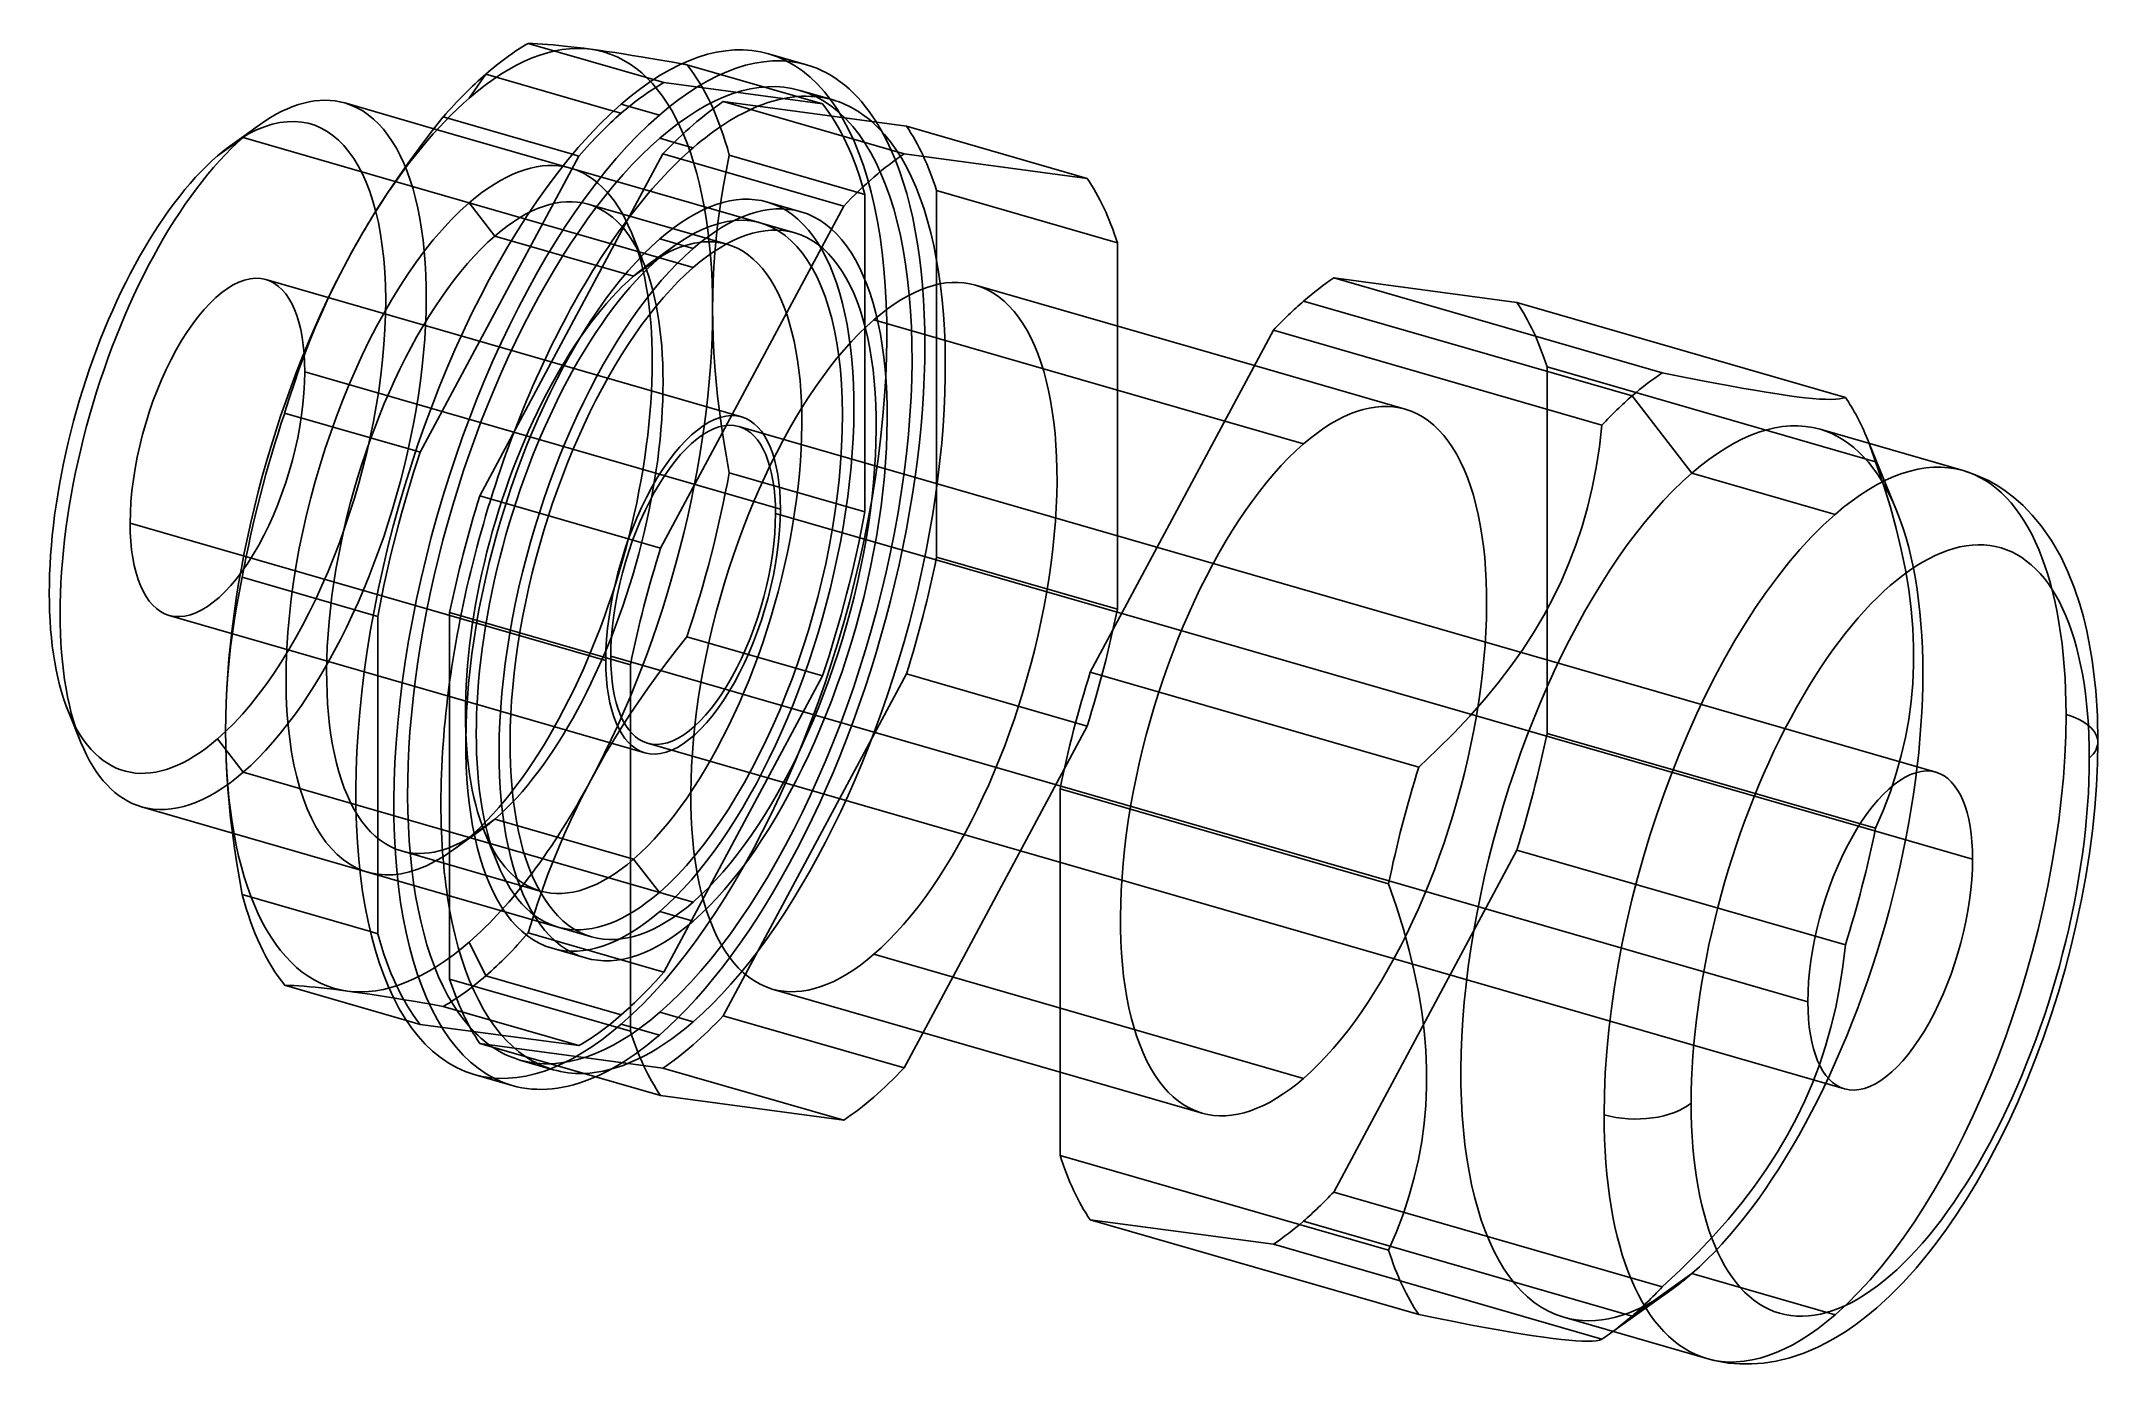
# Model space of a CAD drawing. Header units: millimetres. Extents: x -4.8 to 51.4, y -25.2 to 11.1.
import ezdxf

# ---------------------------------------------------------------- set-up
doc = ezdxf.new("R2010")
doc.units = ezdxf.units.MM
doc.layers.add('MAIN-1', color=7, linetype='Continuous')
doc.layers.add('MAIN-2', color=7, linetype='Continuous')

msp = doc.modelspace()

# ---------------------------------------------------------------- linework, layer by layer
at = {"layer": 'MAIN-1'}
for p, q in [((8.485, 11.03), (8.61, 11.025)), ((8.485, 11.03), (11.907, 10.042)), ((8.61, 11.025), (8.74, 11.019)), ((8.74, 11.019), (8.875, 11.011)), ((8.875, 11.011), (9.017, 11)), ((9.017, 11), (9.165, 10.988)), ((9.165, 10.988), (9.319, 10.974)), ((9.319, 10.974), (9.48, 10.958)), ((9.48, 10.958), (9.648, 10.939)), ((9.648, 10.939), (9.823, 10.919)), ((9.823, 10.919), (10.006, 10.896)), ((10.006, 10.896), (10.197, 10.871)), ((10.197, 10.871), (10.406, 10.842)), ((10.406, 10.842), (10.623, 10.811)), ((10.623, 10.811), (10.848, 10.778)), ((10.848, 10.778), (11.081, 10.742)), ((11.081, 10.742), (11.324, 10.704)), ((11.324, 10.704), (11.575, 10.663)), ((15.051, 10.747), (16.09, 10.447)), ((10.816, 9.184), (7.327, 10.191)), ((11.575, 10.663), (11.836, 10.62)), ((11.836, 10.62), (12.107, 10.574)), ((12.107, 10.574), (12.388, 10.525)), ((12.388, 10.525), (12.68, 10.474)), ((16.811, 9.485), (15.902, 9.747)), ((5.913, 8.701), (3.477, 9.405)), ((5.831, 8.596), (6.168, 9.023)), ((9.696, 8.005), (6.168, 9.023)), ((12.068, 9.074), (11.029, 9.374)), ((18.816, 8.769), (13.814, 9.44)), ((18.751, 8.015), (13.814, 9.44)), ((0, 7.957), (0.703, 8.457)), ((1.137, 8.8), (0.399, 8.272)), ((0.703, 8.457), (4.855, 7.259)), ((5.508, 8.172), (5.831, 8.596)), ((12.081, 8.442), (12.474, 8.329)), ((18.816, 8.769), (23.753, 7.344)), ((5.199, 7.75), (5.508, 8.172)), ((12.166, 8.012), (7.164, -1.321)), ((12.166, 8.012), (17.103, 6.587)), ((18.751, 8.015), (23.753, 7.344)), ((4.619, 6.908), (4.903, 7.329)), ((4.903, 7.329), (5.199, 7.75)), ((4.347, 6.486), (4.619, 6.908)), ((4.069, 6.032), (4.206, 6.259)), ((4.206, 6.259), (4.347, 6.486)), ((4.348, 6.487), (4.314, 6.433)), ((12.101, -2.746), (17.103, 6.587)), ((3.802, 5.574), (3.934, 5.804)), ((3.934, 5.804), (4.069, 6.032)), ((3.356, 4.747), (3.547, 5.112)), ((3.547, 5.112), (3.673, 5.344)), ((3.673, 5.344), (3.802, 5.574)), ((24.577, 5.586), (24.577, 3.314)), ((3.173, 4.381), (3.356, 4.747)), ((35.487, 3.957), (30.485, 4.627)), ((30.485, 4.627), (39.457, 2.037)), ((2.83, 3.643), (2.998, 4.013)), ((2.998, 4.013), (3.173, 4.381)), ((28.319, 2.233), (20.7, 4.433)), ((29.661, 3.995), (38.633, 1.405)), ((44.459, 1.367), (35.487, 3.957)), ((2.669, 3.271), (2.83, 3.643)), ((17.927, 3.485), (27.508, 0.719)), ((2.367, 2.514), (2.515, 2.894)), ((2.515, 2.894), (2.669, 3.271)), ((28.837, 3.2), (23.835, -6.134)), ((37.809, 0.61), (28.837, 3.2)), ((2.225, 2.128), (2.367, 2.514)), ((1.96, 1.341), (2.09, 1.738)), ((2.09, 1.738), (2.225, 2.128)), ((39.457, 2.037), (39.955, 1.937)), ((39.955, 1.937), (40.419, 1.846)), ((40.419, 1.846), (40.851, 1.763)), ((40.851, 1.763), (41.254, 1.688)), ((41.254, 1.688), (41.628, 1.62)), ((1.835, 0.938), (1.96, 1.341)), ((38.633, 1.405), (40.266, -0.699)), ((41.628, 1.62), (41.975, 1.56)), ((41.975, 1.56), (42.297, 1.507)), ((42.297, 1.507), (42.595, 1.46)), ((42.595, 1.46), (42.869, 1.42)), ((42.869, 1.42), (43.121, 1.386)), ((43.121, 1.386), (43.351, 1.359)), ((43.351, 1.359), (43.56, 1.337)), ((43.56, 1.337), (43.749, 1.322)), ((43.749, 1.322), (43.917, 1.314)), ((43.917, 1.314), (44.065, 1.311)), ((44.065, 1.311), (44.194, 1.315)), ((44.194, 1.315), (44.302, 1.326)), ((44.302, 1.326), (44.391, 1.343)), ((44.391, 1.343), (44.459, 1.367)), ((1.835, 0.938), (5.416, -0.096)), ((37.741, 0.019), (37.809, 0.61)), ((37.652, -0.55), (37.741, 0.019)), ((47.675, -0.632), (43.765, 0.496)), ((45.108, 0.109), (45.058, 0.229)), ((37.544, -1.102), (37.652, -0.55)), ((37.415, -1.636), (37.544, -1.102)), ((40.266, -0.699), (44.176, -1.828)), ((47.959, -0.727), (47.674, -0.632)), ((48.238, -0.845), (47.959, -0.727)), ((48.363, -0.906), (48.238, -0.845)), ((48.574, -1.023), (48.363, -0.906)), ((48.781, -1.156), (48.574, -1.023)), ((12.101, -2.746), (7.164, -1.321)), ((37.267, -2.156), (37.415, -1.636)), ((49.049, -1.355), (48.781, -1.156)), ((49.31, -1.584), (49.049, -1.355)), ((49.563, -1.845), (49.31, -1.584)), ((37.099, -2.663), (37.267, -2.156)), ((49.809, -2.141), (49.563, -1.845)), ((50.086, -2.539), (49.809, -2.141)), ((36.91, -3.158), (37.099, -2.663)), ((50.348, -2.998), (50.086, -2.539)), ((36.701, -3.644), (36.91, -3.158)), ((50.535, -3.391), (50.348, -2.998)), ((0.526, -4.308), (0.597, -3.926)), ((0.597, -3.926), (0.677, -3.541)), ((4.255, -4.574), (0.677, -3.541)), ((36.471, -4.121), (36.701, -3.644)), ((50.709, -3.825), (50.535, -3.391)), ((50.859, -4.275), (50.709, -3.825)), ((0.462, -4.689), (0.526, -4.308)), ((36.219, -4.591), (36.471, -4.121)), ((50.959, -4.628), (50.859, -4.275)), ((0.406, -5.068), (0.462, -4.689)), ((6.34, -4.507), (6.34, -14.511)), ((6.34, -4.507), (11.277, -5.932)), ((35.945, -5.056), (36.219, -4.591)), ((51.049, -5.002), (50.959, -4.628)), ((51.129, -5.396), (51.049, -5.002)), ((0.316, -5.826), (0.357, -5.447)), ((0.357, -5.447), (0.406, -5.068)), ((35.325, -5.973), (35.647, -5.516)), ((35.647, -5.516), (35.945, -5.056)), ((51.198, -5.81), (51.129, -5.396)), ((0.282, -6.205), (0.316, -5.826)), ((11.277, -15.936), (11.277, -5.932)), ((23.835, -6.134), (32.807, -8.724)), ((34.978, -6.428), (35.325, -5.973)), ((51.295, -6.638), (51.198, -5.81)), ((0.237, -6.969), (0.256, -6.586)), ((0.256, -6.586), (0.282, -6.205)), ((34.604, -6.883), (34.978, -6.428)), ((51.339, -7.325), (51.295, -6.638)), ((-4.071, -7.212), (-3.728, -8.053)), ((0.226, -7.354), (0.237, -6.969)), ((34.201, -7.338), (34.604, -6.883)), ((0.222, -7.743), (0.226, -7.354)), ((0.226, -8.134), (0.222, -7.743)), ((33.305, -8.257), (33.769, -7.796)), ((33.769, -7.796), (34.201, -7.338)), ((51.353, -8.044), (51.339, -7.325)), ((0.237, -8.526), (0.226, -8.134)), ((32.807, -8.724), (33.305, -8.257)), ((51.344, -8.627), (51.353, -8.044)), ((0.256, -8.919), (0.237, -8.526)), ((0.282, -9.315), (0.256, -8.919)), ((51.316, -9.226), (51.344, -8.627)), ((0.316, -9.714), (0.282, -9.315)), ((23.011, -9.32), (23.011, -19.324)), ((31.983, -11.91), (23.011, -9.32)), ((51.27, -9.838), (51.316, -9.226)), ((0.406, -10.526), (-2.071, -9.811)), ((0.357, -10.117), (0.316, -9.714)), ((51.205, -10.462), (51.27, -9.838)), ((0.406, -10.524), (0.357, -10.117)), ((0.462, -10.935), (0.406, -10.524)), ((47.933, -11.239), (44.817, -10.34)), ((51.123, -11.082), (51.205, -10.462)), ((0.526, -11.353), (0.462, -10.935)), ((51.024, -11.71), (51.123, -11.082)), ((0.597, -11.777), (0.526, -11.353)), ((0.677, -12.207), (0.597, -11.777)), ((50.907, -12.342), (51.024, -11.71)), ((0.677, -12.207), (4.176, -13.217)), ((32.198, -12.538), (31.983, -11.91)), ((50.773, -12.977), (50.907, -12.342)), ((32.386, -13.145), (32.198, -12.538)), ((32.548, -13.732), (32.386, -13.145)), ((50.623, -13.608), (50.773, -12.977)), ((32.684, -14.302), (32.548, -13.732)), ((50.457, -14.239), (50.623, -13.608)), ((11.277, -15.936), (6.34, -14.511)), ((32.797, -14.857), (32.684, -14.302)), ((50.276, -14.866), (50.457, -14.239)), ((5.16, -15.639), (1.835, -14.679)), ((23.011, -17.051), (15.153, -14.783)), ((32.887, -15.399), (32.797, -14.857)), ((50.08, -15.487), (50.276, -14.866)), ((32.954, -15.928), (32.887, -15.399)), ((49.869, -16.103), (50.08, -15.487)), ((7.164, -16.269), (12.101, -17.694)), ((19.269, -15.971), (18.751, -16.937)), ((32.998, -16.448), (32.954, -15.928)), ((49.644, -16.71), (49.869, -16.103)), ((9.17, -16.985), (8.26, -16.722)), ((33.02, -16.959), (32.998, -16.448)), ((49.406, -17.305), (49.644, -16.71)), ((7.007, -17.115), (8.046, -17.415)), ((33.02, -17.463), (33.02, -16.959)), ((49.156, -17.887), (49.406, -17.305)), ((17.103, -18.365), (12.101, -17.694)), ((32.954, -18.455), (32.998, -17.961)), ((32.998, -17.961), (33.02, -17.463)), ((48.891, -18.462), (49.156, -17.887)), ((32.887, -18.946), (32.954, -18.455)), ((48.615, -19.02), (48.891, -18.462)), ((32.797, -19.436), (32.887, -18.946)), ((48.329, -19.559), (48.615, -19.02)), ((23.011, -19.324), (31.983, -21.914)), ((32.684, -19.926), (32.797, -19.436)), ((48.035, -20.077), (48.329, -19.559)), ((32.548, -20.417), (32.684, -19.926)), ((47.768, -20.517), (48.035, -20.077)), ((32.386, -20.911), (32.548, -20.417)), ((47.496, -20.938), (47.768, -20.517)), ((32.807, -23.672), (23.835, -21.082)), ((32.198, -21.409), (32.386, -20.911)), ((46.942, -21.72), (47.22, -21.339)), ((47.22, -21.339), (47.496, -20.938)), ((31.983, -21.914), (32.198, -21.409)), ((46.749, -21.968), (46.942, -21.72)), ((46.027, -22.802), (46.388, -22.404)), ((46.388, -22.404), (46.749, -21.968)), ((45.669, -23.163), (46.027, -22.802)), ((45.028, -23.724), (45.315, -23.486)), ((45.315, -23.486), (45.669, -23.163)), ((33.305, -23.772), (32.807, -23.672)), ((33.769, -23.863), (33.305, -23.772)), ((34.201, -23.946), (33.769, -23.863)), ((34.604, -24.021), (34.201, -23.946)), ((34.978, -24.089), (34.604, -24.021)), ((35.325, -24.149), (34.978, -24.089)), ((35.647, -24.202), (35.325, -24.149)), ((40.677, -24.873), (36.767, -23.744)), ((38.004, -24.207), (38.11, -24.132)), ((44.2, -24.296), (44.47, -24.128)), ((44.47, -24.128), (44.746, -23.938)), ((44.746, -23.938), (45.028, -23.724)), ((35.945, -24.249), (35.647, -24.202)), ((36.219, -24.289), (35.945, -24.249)), ((36.471, -24.323), (36.219, -24.289)), ((36.701, -24.351), (36.471, -24.323)), ((36.91, -24.372), (36.701, -24.351)), ((37.099, -24.387), (36.91, -24.372)), ((37.267, -24.395), (37.099, -24.387)), ((37.415, -24.398), (37.267, -24.395)), ((37.544, -24.394), (37.415, -24.398)), ((37.652, -24.383), (37.544, -24.394)), ((37.741, -24.366), (37.652, -24.383)), ((37.809, -24.342), (37.741, -24.366)), ((43.321, -24.721), (43.707, -24.557)), ((43.707, -24.557), (43.95, -24.435)), ((43.95, -24.435), (44.2, -24.296)), ((40.678, -24.873), (40.969, -24.944)), ((40.969, -24.944), (41.267, -24.993)), ((41.267, -24.993), (41.575, -25.019)), ((41.575, -25.019), (41.893, -25.019)), ((41.893, -25.019), (42.225, -24.994)), ((42.225, -24.994), (42.568, -24.939)), ((42.568, -24.939), (42.938, -24.848)), ((42.938, -24.848), (43.321, -24.721))]:
    msp.add_line(p, q, dxfattribs=at)
for centre, major_axis, ratio, start_param, end_param in [((7.327, -2.115), (3.941, 13.653), 0.433013, 0.424223, 0.588003), ((11.029, -3.184), (4.022, 13.931), 0.433013, -0.000035, 0.588003), ((12.068, -3.484), (-4.022, -13.931), 0.433013, 3.141558, 3.729595), ((7.327, -2.115), (3.941, 13.653), 0.433013, 0.588003, 0.751782), ((12.068, -3.484), (-4.022, -13.931), 0.433013, 2.772258, 3.141558), ((0.703, -0.203), (-2.774, -9.608), 0.433013, 3.141558, 3.642755), ((12.081, -3.487), (-3.82, -13.235), 0.433013, 3.141558, 3.729595), ((12.99, -3.75), (-3.82, -13.235), 0.433013, 3.141558, 3.46937), ((11.029, -3.184), (4.022, 13.931), 0.433013, 0.588003, 3.141558), ((12.068, -3.484), (-4.022, -13.931), 0.433013, -2.55359, -0.000035), ((12.99, -3.75), (-4.022, -13.931), 0.433013, -2.667491, -2.439689), ((12.99, -3.75), (-3.82, -13.235), 0.433013, 2.942623, 3.141558), ((0.703, -0.203), (-2.774, -9.608), 0.433013, -2.55359, -0.501162), ((0.703, -0.203), (-2.774, -9.608), 0.433013, -2.64043, -2.55359), ((12.081, -3.487), (-3.82, -13.235), 0.433013, -2.55359, -0.264146), ((0, 0), (-2.548, -8.828), 0.433013, -2.55359, -0.501162), ((0, 0), (-2.548, -8.828), 0.433013, -2.64043, -2.55359), ((17.927, -5.175), (4.022, 13.931), 0.433013, 0.474101, 0.701904), ((17.927, -5.175), (4.022, 13.931), 0.433013, -0.573096, -0.345294), ((6.872, -1.984), (3.689, 12.778), 0.433013, 0.982952, 1.111601), ((12.99, -3.75), (-3.82, -13.235), 0.433013, -2.293366, -1.766618), ((6.872, -1.984), (3.689, 12.778), 0.433013, 1.111601, 2.158799), ((17.927, -5.175), (-2.774, -9.608), 0.433013, 3.141558, 3.729595), ((29.661, -8.562), (-4.022, -13.931), 0.433013, -2.667491, -2.55359), ((29.661, -8.562), (-4.022, -13.931), 0.433013, -2.55359, -2.439689), ((17.927, -5.175), (-2.774, -9.608), 0.433013, -2.55359, -0.000035), ((38.633, -11.152), (-4.022, -13.931), 0.433013, -2.667491, -2.55359), ((38.633, -11.152), (-4.022, -13.931), 0.433013, -2.55359, -2.439689), ((38.633, -11.152), (-4.022, -13.931), 0.433013, 2.640431, 2.796299), ((7.327, -2.115), (3.941, 13.653), 0.433013, 1.47142, 1.79898), ((40.266, -11.624), (-3.499, -12.12), 0.433013, 3.141558, 3.729595), ((44.176, -12.752), (-3.499, -12.12), 0.433013, -3.141486, -2.55359), ((40.266, -11.624), (-3.499, -12.12), 0.433013, -2.55359, -0.000035), ((12.99, -3.75), (-4.022, -13.931), 0.433013, -1.620294, -1.392491), ((45.683, -13.187), (-3.016, -10.448), 0.433013, 2.158799, 5.300392), ((44.176, -12.752), (-3.499, -12.12), 0.433013, -2.55359, -0.982794), ((17.927, -5.175), (4.022, 13.931), 0.433013, 1.521299, 1.749101), ((29.661, -8.562), (-4.022, -13.931), 0.433013, -1.620294, -1.392491), ((12.99, -3.75), (-3.82, -13.235), 0.433013, -1.246168, -0.71942), ((0.703, -0.203), (-2.774, -9.608), 0.433013, -0.501162, -0.000035), ((49.613, -8.043), (-1.74, 0), 0.5, 2.617994, 3.141557), ((38.633, -11.152), (-4.022, -13.931), 0.433013, -1.620294, -1.392491), ((45.683, -13.187), (-3.016, -10.448), 0.433013, -0.982794, 2.158799), ((45.683, -13.187), (1.248, 4.323), 0.433013, 0.000041, 2.158799), ((45.683, -13.187), (1.248, 4.323), 0.433013, -0.982794, 0.000041), ((45.683, -13.187), (1.248, 4.323), 0.433013, -3.141552, -0.982794), ((7.327, -2.115), (3.941, 13.653), 0.433013, 2.518618, 2.846178), ((12.99, -3.75), (-4.022, -13.931), 0.433013, -0.573096, -0.345294), ((45.683, -13.187), (1.248, 4.323), 0.433013, 2.158799, 3.141633), ((17.927, -5.175), (4.022, 13.931), 0.433013, 2.568496, 2.796299), ((12.081, -3.487), (-3.82, -13.235), 0.433013, -0.137942, -0.000035), ((12.99, -3.75), (-3.82, -13.235), 0.433013, -0.137942, -0.000035), ((12.068, -3.484), (-4.022, -13.931), 0.433013, -0.000035, 0.345294), ((12.99, -3.75), (-3.82, -13.235), 0.433013, -0.000035, 0.137942), ((17.927, -5.175), (4.022, 13.931), 0.433013, -2.667491, -2.439689), ((38.738, -17.462), (-1.74, 0), 0.5, 1.047198, 2.617994), ((44.176, -12.752), (-3.499, -12.12), 0.433013, -0.982794, -0.000035), ((29.661, -8.562), (-4.022, -13.931), 0.433013, -0.573096, -0.345294), ((38.633, -11.152), (-4.022, -13.931), 0.433013, -0.573096, -0.345294), ((38.633, -11.152), (-4.022, -13.931), 0.433013, 0.474101, 0.501163), ((44.176, -12.752), (-3.499, -12.12), 0.433013, -0.000035, 0.000107)]:
    msp.add_ellipse(centre, major_axis=major_axis, ratio=ratio, start_param=start_param, end_param=end_param, dxfattribs=at)
at = {"layer": 'MAIN-2'}
for p, q in [((7.327, 10.191), (6.872, 9.534)), ((12.68, 10.474), (12.703, 10.47)), ((12.703, 10.47), (12.726, 10.466)), ((12.726, 10.466), (12.749, 10.462)), ((12.749, 10.462), (12.772, 10.457)), ((12.772, 10.457), (12.795, 10.453)), ((12.795, 10.453), (12.818, 10.449)), ((16.52, 9.381), (12.818, 10.449)), ((11.907, 10.042), (12.187, 9.961)), ((16.52, 9.381), (12.187, 9.961)), ((11.029, 9.122), (10.816, 9.184)), ((15.764, 5.858), (5.913, 8.701)), ((9.87, 7.955), (5.537, -0.131)), ((9.87, 7.955), (9.696, 8.005)), ((12.474, 8.329), (12.99, 8.179)), ((13.977, 7.977), (13.897, 7.592)), ((13.977, 7.977), (17.679, 6.908)), ((13.897, 7.592), (13.826, 7.21)), ((4.855, 7.259), (12.99, 4.91)), ((13.762, 6.829), (13.706, 6.45)), ((13.826, 7.21), (13.762, 6.829)), ((17.679, -1.758), (17.679, 6.908)), ((19.64, -2.993), (19.64, 7.011)), ((24.577, 5.586), (19.64, 7.011)), ((7.575, 5.77), (6.872, 6.677)), ((10.123, 6.641), (13.913, 5.547)), ((13.706, 6.45), (13.657, 6.071)), ((15.93, 6.434), (15.021, 6.697)), ((11.365, 4.676), (7.575, 5.77)), ((11.646, 5.026), (11.303, 5.866)), ((12.081, 5.692), (12.99, 5.43)), ((13.616, 5.692), (13.582, 5.313)), ((13.657, 6.071), (13.616, 5.692)), ((12.068, 5.177), (11.365, 4.676)), ((12.502, 5.52), (11.764, 4.992)), ((13.582, 5.313), (13.556, 4.932)), ((14.313, 0.833), (1.323, 4.583)), ((13.537, 4.549), (13.526, 4.164)), ((13.556, 4.932), (13.537, 4.549)), ((13.526, 4.164), (13.522, 3.775)), ((13.522, 3.775), (13.526, 3.384)), ((13.526, 3.384), (13.537, 2.992)), ((13.537, 2.992), (13.556, 2.599)), ((24.577, 3.314), (24.577, -4.418)), ((13.556, 2.599), (13.582, 2.203)), ((15.375, -1.685), (2.385, 2.065)), ((13.582, 2.203), (13.616, 1.804)), ((13.616, 1.804), (13.657, 1.401)), ((32.435, 1.045), (28.319, 2.233)), ((36.311, -7.805), (36.311, 2.199)), ((36.311, 2.199), (45.283, -0.391)), ((13.657, 1.401), (13.706, 0.995)), ((13.706, 0.995), (13.762, 0.583)), ((13.762, 0.583), (13.826, 0.165)), ((46.931, -8.864), (14.238, 0.573)), ((27.508, 0.719), (29.661, 0.098)), ((13.826, 0.165), (13.897, -0.258)), ((45.856, -1.722), (45.108, 0.109)), ((5.416, -0.096), (5.537, -0.131)), ((13.897, -0.258), (13.977, -0.689)), ((45.283, -0.391), (45.498, -1.02)), ((17.679, -1.758), (13.977, -0.689)), ((45.498, -1.02), (45.686, -1.627)), ((45.686, -1.627), (45.848, -2.214)), ((-2.385, -2.065), (10.605, -5.815)), ((44.817, -10.34), (15.24, -1.801)), ((45.848, -2.214), (45.984, -2.784)), ((45.984, -2.784), (46.097, -3.339)), ((19.64, -2.993), (24.577, -4.418)), ((46.097, -3.339), (46.187, -3.881)), ((46.187, -3.881), (46.254, -4.41)), ((46.254, -4.41), (46.298, -4.93)), ((11.668, -8.333), (-1.323, -4.583)), ((4.379, -4.61), (4.255, -4.574)), ((4.379, -4.61), (4.379, -13.276)), ((46.298, -4.93), (46.32, -5.441)), ((12.535, -5.525), (12.262, -5.881)), ((12.818, -5.168), (12.535, -5.525)), ((12.818, -5.168), (16.52, -6.236)), ((46.32, -5.441), (46.32, -5.945)), ((10.74, -5.699), (43.433, -15.136)), ((12.262, -5.881), (11.999, -6.234)), ((13.814, -15.512), (18.816, -6.179)), ((23.753, -7.604), (18.816, -6.179)), ((46.32, -5.945), (46.298, -6.443)), ((11.745, -6.587), (11.5, -6.94)), ((11.999, -6.234), (11.745, -6.587)), ((12.187, -14.322), (16.52, -6.236)), ((46.298, -6.443), (46.254, -6.937)), ((11.263, -7.292), (11.035, -7.646)), ((11.5, -6.94), (11.263, -7.292)), ((46.254, -6.937), (46.187, -7.428)), ((11.035, -7.646), (10.814, -8.001)), ((23.753, -7.604), (19.269, -15.971)), ((45.283, -10.395), (36.311, -7.805)), ((46.187, -7.428), (46.097, -7.918)), ((0.703, -8.863), (0, -7.957)), ((10.601, -8.357), (10.396, -8.717)), ((10.814, -8.001), (10.601, -8.357)), ((44.435, -17.511), (11.742, -8.073)), ((45.984, -8.407), (45.848, -8.899)), ((46.097, -7.918), (45.984, -8.407)), ((12.99, -12.41), (0.703, -8.863)), ((10.396, -8.717), (10.197, -9.079)), ((45.848, -8.899), (45.686, -9.393)), ((10.006, -9.444), (9.823, -9.81)), ((10.197, -9.079), (10.006, -9.444)), ((45.686, -9.393), (45.498, -9.891)), ((9.823, -9.81), (9.648, -10.178)), ((45.498, -9.891), (45.283, -10.395)), ((10.217, -13.358), (0.406, -10.526)), ((6.438, -10.987), (7.176, -10.459)), ((6.872, -10.644), (7.575, -10.144)), ((7.294, -10.493), (7.637, -11.333)), ((7.575, -10.144), (11.365, -11.238)), ((9.48, -10.548), (9.319, -10.92)), ((9.648, -10.178), (9.48, -10.548)), ((5.027, -11.014), (8.817, -12.108)), ((9.319, -10.92), (9.165, -11.297)), ((30.485, -20.325), (35.487, -10.991)), ((35.487, -10.991), (44.459, -13.581)), ((9.017, -11.677), (8.875, -12.063)), ((9.165, -11.297), (9.017, -11.677)), ((11.365, -11.238), (12.068, -12.144)), ((8.875, -12.063), (8.74, -12.453)), ((8.61, -12.85), (8.485, -13.253)), ((8.74, -12.453), (8.61, -12.85)), ((12.99, -12.93), (12.081, -12.667)), ((4.176, -13.217), (4.379, -13.276)), ((12.187, -14.322), (8.485, -13.253)), ((6.872, -13.502), (7.327, -14.421)), ((10.05, -13.934), (9.141, -13.672)), ((29.661, -17.223), (17.927, -13.835)), ((44.459, -13.581), (44.391, -14.172)), ((7.327, -14.421), (11.029, -15.49)), ((44.391, -14.172), (44.302, -14.741)), ((1.96, -14.684), (1.835, -14.679)), ((2.09, -14.69), (1.96, -14.684)), ((2.225, -14.698), (2.09, -14.69)), ((2.367, -14.709), (2.225, -14.698)), ((2.515, -14.721), (2.367, -14.709)), ((2.669, -14.735), (2.515, -14.721)), ((2.83, -14.752), (2.669, -14.735)), ((2.998, -14.77), (2.83, -14.752)), ((3.173, -14.791), (2.998, -14.77)), ((3.356, -14.813), (3.173, -14.791)), ((3.547, -14.838), (3.356, -14.813)), ((3.746, -14.865), (3.547, -14.838)), ((3.951, -14.895), (3.746, -14.865)), ((4.164, -14.926), (3.951, -14.895)), ((4.385, -14.96), (4.164, -14.926)), ((4.613, -14.996), (4.385, -14.96)), ((4.85, -15.034), (4.613, -14.996)), ((5.095, -15.074), (4.85, -15.034)), ((5.349, -15.117), (5.095, -15.074)), ((5.612, -15.162), (5.349, -15.117)), ((5.885, -15.21), (5.612, -15.162)), ((44.302, -14.741), (44.194, -15.292)), ((5.537, -15.748), (5.16, -15.639)), ((6.168, -15.26), (5.885, -15.21)), ((6.168, -15.26), (9.87, -16.329)), ((12.99, -15.679), (12.081, -15.417)), ((13.814, -15.512), (18.751, -16.937)), ((44.194, -15.292), (44.065, -15.827)), ((5.537, -15.748), (9.87, -16.329)), ((7.164, -16.269), (12.166, -16.94)), ((11.029, -15.741), (12.068, -16.041)), ((44.065, -15.827), (43.917, -16.347)), ((43.917, -16.347), (43.749, -16.854)), ((17.103, -18.365), (12.166, -16.94)), ((26.888, -18.17), (23.011, -17.051)), ((43.56, -17.349), (43.351, -17.835)), ((43.749, -16.854), (43.56, -17.349)), ((43.351, -17.835), (43.121, -18.312)), ((43.121, -18.312), (42.869, -18.782)), ((42.869, -18.782), (42.595, -19.247)), ((42.595, -19.247), (42.297, -19.707)), ((41.975, -20.164), (41.628, -20.619)), ((42.297, -19.707), (41.975, -20.164)), ((39.457, -22.915), (30.485, -20.325)), ((41.628, -20.619), (41.254, -21.074)), ((23.835, -21.082), (28.837, -21.752)), ((38.633, -23.71), (29.661, -21.12)), ((41.254, -21.074), (40.851, -21.529)), ((28.837, -21.752), (37.809, -24.342)), ((40.851, -21.529), (40.419, -21.987)), ((39.955, -22.448), (39.457, -22.915)), ((40.419, -21.987), (39.955, -22.448)), ((38.11, -24.132), (39.718, -22.982)), ((40.266, -22.549), (38.633, -23.71)), ((44.176, -23.677), (40.266, -22.549))]:
    msp.add_line(p, q, dxfattribs=at)
for centre, major_axis, ratio, start_param, end_param in [((6.872, -1.984), (3.689, 12.778), 0.433013, 0.064404, 0.588003), ((6.872, -1.984), (3.689, 12.778), 0.433013, -0.982794, 0.064404), ((11.029, -3.184), (4.022, 13.931), 0.433013, -2.55359, -0.000035), ((7.327, -2.115), (3.941, 13.653), 0.433013, -0.622975, -0.295415), ((0, 0), (-2.548, -8.828), 0.433013, 0.588003, 3.642755), ((11.029, -3.184), (-3.941, -13.653), 0.433013, -2.71737, -2.55359), ((12.081, -3.487), (-3.82, -13.235), 0.433013, 0.588003, 3.141558), ((0.703, -0.203), (-2.774, -9.608), 0.433013, 0.588003, 3.141558), ((6.872, -1.984), (3.689, 12.778), 0.433013, 0.588003, 0.982952), ((11.029, -3.184), (-3.941, -13.653), 0.433013, -2.55359, -2.38981), ((12.99, -3.75), (-3.82, -13.235), 0.433013, -2.813815, -2.55359), ((11.029, -3.184), (-3.941, -13.653), 0.433013, 2.518618, 2.846178), ((12.068, -3.484), (-4.022, -13.931), 0.433013, 0.588003, 2.772258), ((12.99, -3.75), (-3.82, -13.235), 0.433013, 0.588003, 2.942623), ((12.99, -3.75), (-4.022, -13.931), 0.433013, 2.568496, 2.796299), ((6.872, -1.984), (-2.774, -9.608), 0.433013, 2.640431, 3.729595), ((12.99, -3.75), (-3.82, -13.235), 0.433013, -2.55359, -2.293366), ((12.068, -3.484), (2.774, 9.608), 0.433013, -2.55359, 0.501163), ((7.575, -2.187), (2.548, 8.828), 0.433013, -0.000035, 0.588003), ((12.081, -3.487), (-2.94, -10.184), 0.433013, 3.141558, 3.729595), ((6.872, -1.984), (-2.774, -9.608), 0.433013, -2.55359, 0.501163), ((7.575, -2.187), (2.548, 8.828), 0.433013, -0.501162, -0.000035), ((12.081, -3.487), (-2.94, -10.184), 0.433013, 0.588003, 3.141558), ((12.99, -3.75), (-2.94, -10.184), 0.433013, 3.141558, 3.729595), ((12.99, -3.75), (-2.94, -10.184), 0.433013, 0.588003, 3.141558), ((7.575, -2.187), (2.548, 8.828), 0.433013, 0.588003, 3.141558), ((12.081, -3.487), (-2.94, -10.184), 0.433013, -2.55359, -0.000035), ((6.872, -1.984), (-2.774, -9.608), 0.433013, 0.588003, 2.640431), ((11.365, -3.281), (2.548, 8.828), 0.433013, -0.000035, 0.501163), ((12.99, -3.75), (2.774, 9.608), 0.433013, -0.000035, 0.588003), ((12.99, -3.75), (2.774, 9.608), 0.433013, -2.55359, -0.000035), ((12.068, -3.484), (2.774, 9.608), 0.433013, 0.588003, 2.640431), ((12.99, -3.75), (-2.94, -10.184), 0.433013, -2.55359, -0.000035), ((11.365, -3.281), (2.548, 8.828), 0.433013, -2.55359, -0.000035), ((12.068, -3.484), (2.774, 9.608), 0.433013, 0.501163, 0.588003), ((0, 0), (-1.323, -4.583), 0.433013, -3.141552, -0.982794), ((0, 0), (-1.323, -4.583), 0.433013, 2.158799, 3.141633), ((11.365, -3.281), (2.548, 8.828), 0.433013, 0.588003, 2.640431), ((12.99, -3.75), (2.774, 9.608), 0.433013, 0.588003, 3.141558), ((7.575, -2.187), (2.548, 8.828), 0.433013, -2.55359, -0.501162), ((11.365, -3.281), (2.548, 8.828), 0.433013, 0.501163, 0.588003), ((17.927, -5.175), (-2.774, -9.608), 0.433013, 0.588003, 3.141558), ((29.661, -8.562), (-4.022, -13.931), 0.433013, 2.568496, 2.796299), ((6.872, -1.984), (3.689, 12.778), 0.433013, -2.029991, -0.982794), ((0, 0), (-1.323, -4.583), 0.433013, 0.000041, 2.158799), ((29.661, -8.562), (2.774, 9.608), 0.433013, -0.000035, 0.588003), ((12.99, -3.75), (-1.323, -4.583), 0.433013, -3.141552, -0.982794), ((12.99, -3.75), (1.248, 4.323), 0.433013, 0.000041, 2.158799), ((12.99, -3.75), (1.248, 4.323), 0.433013, -0.982794, 0.000041), ((12.99, -3.75), (-1.323, -4.583), 0.433013, 2.158799, 3.141633), ((29.661, -8.562), (2.774, 9.608), 0.433013, -2.55359, -0.000035), ((12.99, -3.75), (-3.82, -13.235), 0.433013, -1.766618, -1.246168), ((29.661, -8.562), (2.774, 9.608), 0.433013, 0.588003, 3.141558), ((40.266, -11.624), (-3.499, -12.12), 0.433013, 2.640431, 3.141558), ((38.633, -11.152), (-4.022, -13.931), 0.433013, 2.568496, 2.640431), ((11.029, -3.184), (-3.941, -13.653), 0.433013, -1.670172, -1.342613), ((7.327, -2.115), (3.941, 13.653), 0.433013, -1.670172, -1.342613), ((44.176, -12.752), (-3.499, -12.12), 0.433013, 3.141558, 3.1417), ((44.176, -12.752), (-3.499, -12.12), 0.433013, 2.158799, 3.141558), ((12.99, -3.75), (-1.323, -4.583), 0.433013, 0.000041, 2.158799), ((0, 0), (-1.323, -4.583), 0.433013, -0.982794, 0.000041), ((12.99, -3.75), (1.248, 4.323), 0.433013, -3.141552, -0.982794), ((11.029, -3.184), (-3.941, -13.653), 0.433013, 1.47142, 1.79898), ((40.266, -11.624), (-3.499, -12.12), 0.433013, 0.588003, 2.640431), ((12.99, -3.75), (-4.022, -13.931), 0.433013, 1.521299, 1.749101), ((17.927, -5.175), (4.022, 13.931), 0.433013, -1.620294, -1.392491), ((12.99, -3.75), (-1.323, -4.583), 0.433013, -0.982794, 0.000041), ((12.99, -3.75), (1.248, 4.323), 0.433013, 2.158799, 3.141633), ((0, 0), (-2.548, -8.828), 0.433013, -0.501162, 0.588003), ((44.176, -12.752), (-3.499, -12.12), 0.433013, 0.588003, 2.158799), ((49.613, -8.043), (-1.74, 0), 0.5, 3.141557, 4.18879), ((6.872, -1.984), (3.689, 12.778), 0.433013, 2.158799, 3.205996), ((29.661, -8.562), (-4.022, -13.931), 0.433013, 1.521299, 1.749101), ((0.703, -0.203), (-2.774, -9.608), 0.433013, -0.000035, 0.588003), ((6.872, -1.984), (3.689, 12.778), 0.433013, -2.55359, -2.029991), ((7.575, -2.187), (2.548, 8.828), 0.433013, 3.141558, 3.642755), ((6.872, -1.984), (-2.774, -9.608), 0.433013, 0.501163, 0.588003), ((7.575, -2.187), (2.548, 8.828), 0.433013, -2.64043, -2.55359), ((11.365, -3.281), (2.548, 8.828), 0.433013, 2.640431, 3.141558), ((38.633, -11.152), (-4.022, -13.931), 0.433013, 1.521299, 1.749101), ((12.068, -3.484), (2.774, 9.608), 0.433013, 2.640431, 3.729595), ((11.365, -3.281), (2.548, 8.828), 0.433013, 3.141558, 3.729595), ((12.99, -3.75), (-3.82, -13.235), 0.433013, -0.71942, -0.137942), ((12.081, -3.487), (-2.94, -10.184), 0.433013, -0.000035, 0.588003), ((12.99, -3.75), (2.774, 9.608), 0.433013, 3.141558, 3.729595), ((11.029, -3.184), (-3.941, -13.653), 0.433013, -0.622975, -0.295415), ((7.327, -2.115), (3.941, 13.653), 0.433013, -2.55359, -2.38981), ((12.99, -3.75), (-2.94, -10.184), 0.433013, -0.000035, 0.588003), ((6.872, -1.984), (3.689, 12.778), 0.433013, -3.077189, -2.55359), ((17.927, -5.175), (-2.774, -9.608), 0.433013, -0.000035, 0.588003), ((7.327, -2.115), (3.941, 13.653), 0.433013, -2.71737, -2.55359), ((11.029, -3.184), (-3.941, -13.653), 0.433013, 0.588003, 0.751782), ((12.081, -3.487), (-3.82, -13.235), 0.433013, -0.000035, 0.588003), ((11.029, -3.184), (-3.941, -13.653), 0.433013, 0.424223, 0.588003), ((12.99, -3.75), (-3.82, -13.235), 0.433013, 0.137942, 0.588003), ((12.99, -3.75), (-4.022, -13.931), 0.433013, 0.474101, 0.701904), ((12.081, -3.487), (-3.82, -13.235), 0.433013, -0.264146, -0.137942), ((11.029, -3.184), (4.022, 13.931), 0.433013, 3.141558, 3.729595), ((12.068, -3.484), (-4.022, -13.931), 0.433013, 0.345294, 0.588003), ((29.661, -8.562), (2.774, 9.608), 0.433013, 3.141558, 3.729595), ((29.661, -8.562), (-4.022, -13.931), 0.433013, 0.588003, 0.701904), ((29.661, -8.562), (-4.022, -13.931), 0.433013, 0.474101, 0.588003), ((40.266, -11.624), (-3.499, -12.12), 0.433013, -0.000035, 0.501163), ((38.633, -11.152), (-4.022, -13.931), 0.433013, 0.588003, 0.701904), ((40.266, -11.624), (-3.499, -12.12), 0.433013, 0.501163, 0.588003), ((38.633, -11.152), (-4.022, -13.931), 0.433013, 0.501163, 0.588003), ((44.176, -12.752), (-3.499, -12.12), 0.433013, 0.000107, 0.588003)]:
    msp.add_ellipse(centre, major_axis=major_axis, ratio=ratio, start_param=start_param, end_param=end_param, dxfattribs=at)

doc.saveas('drawing.dxf')
